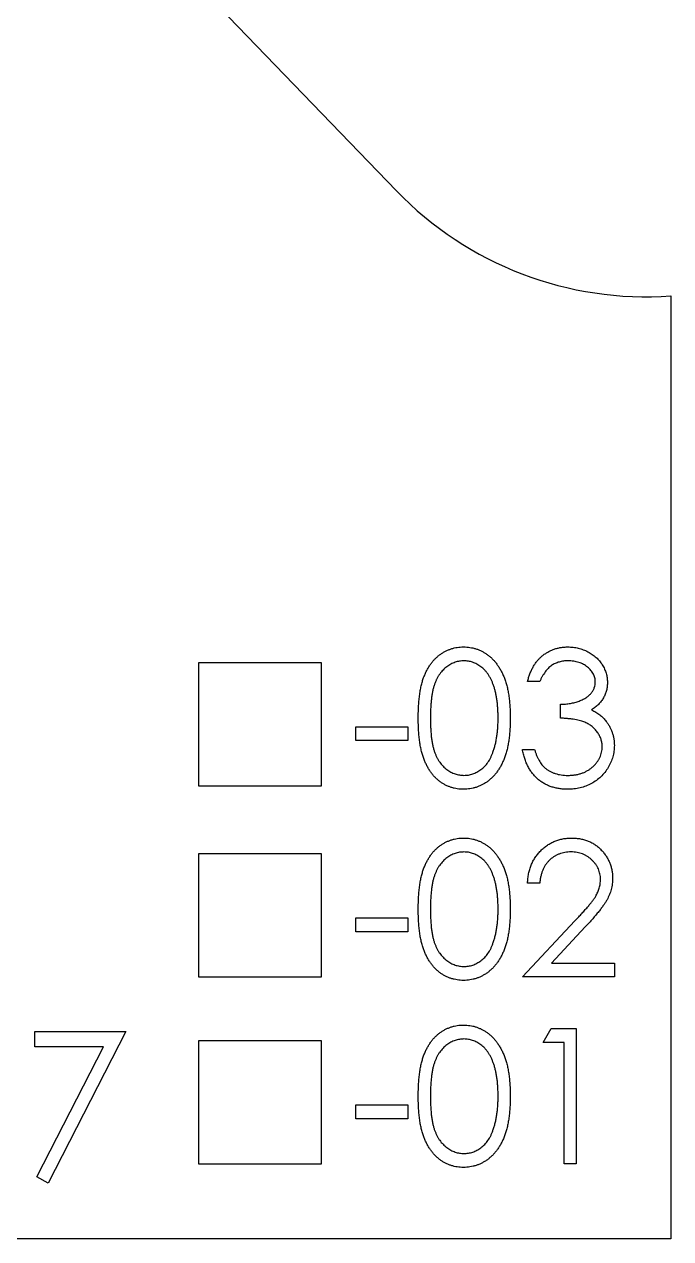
# Model space of a CAD drawing. Extents: x 4.11 to 7.56, y 4.31 to 5.3.
# Drawn here: x 7.3004 to 7.5631, y 4.3097 to 4.8031 of the extents above; entities that cross this region are included whole.
import ezdxf

# ---------------------------------------------------------------- set-up
doc = ezdxf.new("R2010")
doc.units = 0
doc.header["$MEASUREMENT"] = 0
doc.layers.get('0').update_dxf_attribs({"linetype": 'CONTINUOUS'})

msp = doc.modelspace()

# ---------------------------------------------------------------- linework, layer by layer
at = {"color": 7, "linetype": 'CONTINUOUS'}
for p, q in [((7.3412540189, 4.8497414831), (7.4516340683, 4.7354395959)), ((7.5630609802, 4.6927414831), (7.5630609802, 4.3097414831)), ((7.3711712164, 4.5437389765), (7.3711712164, 4.4937389765)), ((7.4211712164, 4.5437389765), (7.3711712164, 4.5437389765)), ((7.4211712164, 4.4937389765), (7.4211712164, 4.5437389765)), ((7.5098412144, 4.5360466688), (7.5049053169, 4.5360466688)), ((7.5183027528, 4.5212389765), (7.5183027528, 4.5268800022)), ((7.4350976246, 4.5177133355), (7.4562514708, 4.5177133355)), ((7.4350976246, 4.5120723099), (7.4350976246, 4.5177133355)), ((7.4562514708, 4.5177133355), (7.4562514708, 4.5120723099)), ((7.4562514708, 4.5120723099), (7.4350976246, 4.5120723099)), ((7.5027899323, 4.5085466688), (7.5077258298, 4.5085466688)), ((7.3711712164, 4.4937389765), (7.4211712164, 4.4937389765)), ((7.4211712164, 4.4660960438), (7.3711712164, 4.4660960438)), ((7.3711712164, 4.4660960438), (7.3711712164, 4.4160960438)), ((7.4211712164, 4.4160960438), (7.4211712164, 4.4660960438)), ((7.5098412144, 4.4541729669), (7.5049053169, 4.4541729669)), ((7.4350976246, 4.4400704028), (7.4562514708, 4.4400704028)), ((7.4350976246, 4.4344293771), (7.4350976246, 4.4400704028)), ((7.4562514708, 4.4400704028), (7.4562514708, 4.4344293771)), ((7.5027899323, 4.4160960438), (7.5241200605, 4.4388584637)), ((7.5283287945, 4.4364235678), (7.5145677769, 4.4217370694)), ((7.4562514708, 4.4344293771), (7.4350976246, 4.4344293771)), ((7.5145677769, 4.4217370694), (7.5401617272, 4.4217370694)), ((7.5401617272, 4.4217370694), (7.5401617272, 4.4160960438)), ((7.3711712164, 4.4160960438), (7.4211712164, 4.4160960438)), ((7.5401617272, 4.4160960438), (7.5027899323, 4.4160960438)), ((7.3047205804, 4.3938713063), (7.3416436573, 4.3938713063)), ((7.3047205804, 4.3877174601), (7.3047205804, 4.3938713063)), ((7.3416436573, 4.3938713063), (7.3101051958, 4.3323328447)), ((7.5112514708, 4.3894818259), (7.5144796358, 4.3951228516)), ((7.5144796358, 4.3951228516), (7.5246489067, 4.3951228516)), ((7.5246489067, 4.3951228516), (7.5246489067, 4.3401228516)), ((7.3325330804, 4.3877174601), (7.3047205804, 4.3877174601)), ((7.3054537535, 4.3348929409), (7.3325330804, 4.3877174601)), ((7.4211712164, 4.3901228516), (7.3711712164, 4.3901228516)), ((7.3711712164, 4.3901228516), (7.3711712164, 4.3401228516)), ((7.4211712164, 4.3401228516), (7.4211712164, 4.3901228516)), ((7.5197130092, 4.3894818259), (7.5112514708, 4.3894818259)), ((7.5197130092, 4.3401228516), (7.5197130092, 4.3894818259)), ((7.4350976246, 4.3640972105), (7.4562514708, 4.3640972105)), ((7.4350976246, 4.3584561849), (7.4350976246, 4.3640972105)), ((7.4562514708, 4.3640972105), (7.4562514708, 4.3584561849)), ((7.4562514708, 4.3584561849), (7.4350976246, 4.3584561849)), ((7.3711712164, 4.3401228516), (7.4211712164, 4.3401228516)), ((7.5246489067, 4.3401228516), (7.5197130092, 4.3401228516)), ((7.3101051958, 4.3323328447), (7.3054537535, 4.3348929409)), ((7.5630609802, 4.3097414831), (6.8030609802, 4.3097414831))]:
    msp.add_line(p, q, dxfattribs=at)
msp.add_arc((7.5530609802, 4.8333864262), 0.1410000000000003, 224, 274.06694474, dxfattribs=at)
for points, knots in [([(7.460482240009243, 4.521216941268856), (7.460487394579975, 4.522098471647834), (7.460497407407918, 4.523810857115159), (7.460608796884161, 4.526306044343566), (7.460793837962737, 4.528646848899056), (7.461047425300807, 4.53083338274616), (7.461356021962884, 4.532866210635413), (7.461767980181913, 4.534739899133626), (7.462236465161755, 4.536463123341328), (7.462779438615856, 4.538041492277535), (7.463392081664786, 4.539496305799317), (7.464058984076746, 4.540854341886062), (7.464806153154917, 4.542113978277588), (7.465592497375267, 4.543293774169121), (7.466445537320979, 4.544381856464855), (7.467362306533413, 4.54537333511735), (7.468334730039911, 4.546283574560823), (7.469367409080808, 4.547097607080583), (7.470450500933994, 4.547806927833162), (7.471551966320964, 4.548449911053788), (7.472703221303775, 4.548958528513812), (7.473875869545244, 4.549393455028055), (7.475079358807066, 4.549737975606214), (7.476314213363633, 4.549977616712201), (7.477581541312006, 4.550127541278217), (7.478436877889628, 4.550141933782757), (7.478870661483602, 4.550149232935523)], [0, 0, 0, 0, 0.0685938754172485, 0.1332445916929342, 0.1943104708402725, 0.2512764872501561, 0.3045101237883933, 0.3542310498301783, 0.4004762284391507, 0.4434059271904888, 0.4840095987806696, 0.5232466037299501, 0.561036264236033, 0.597893729572623, 0.633511591261617, 0.6685001861390465, 0.7028753219007778, 0.7370646318789447, 0.7706720818125846, 0.8035672205235663, 0.8361830958220394, 0.8684616779620072, 0.9008476178018572, 0.9334672490309378, 0.9662579426774017, 1, 1, 1, 1]), ([(7.478870661483602, 4.550149232935523), (7.479308288276088, 4.550143163294356), (7.480179011569486, 4.550131086844656), (7.481461692470787, 4.549961103549317), (7.482722031258534, 4.549741701190985), (7.483940906104029, 4.549389815937944), (7.485141363590235, 4.548968739598337), (7.48629355074257, 4.548413136056737), (7.487438145865946, 4.547808874060579), (7.488523151534895, 4.547071725254428), (7.489580985735279, 4.546257054516151), (7.490572594852037, 4.545332194955589), (7.491523327063089, 4.54432274216201), (7.492397273588312, 4.54320618238845), (7.493231890557687, 4.541999635805171), (7.493995495071534, 4.540692988074626), (7.494703968707749, 4.539289134911714), (7.495370628892148, 4.537794584373467), (7.495953605618906, 4.536169414696907), (7.49647191853157, 4.534423762489896), (7.496896763663586, 4.53254182003526), (7.497248103117783, 4.530534070946218), (7.497520809415136, 4.528390568855593), (7.497719280448665, 4.526115656751706), (7.497824155137078, 4.523707911414356), (7.49784390161771, 4.522061716125741), (7.497854034881038, 4.521216941268856)], [0, 0, 0, 0, 0.0337879412002539, 0.067226111253134, 0.0998413805582495, 0.132545412477981, 0.1651298048763309, 0.1980106431827069, 0.231279810572081, 0.2650439104334927, 0.299215763973783, 0.3343588397409626, 0.3696950076454846, 0.4062575751144955, 0.4438035186000605, 0.4829815311234259, 0.5230848521443385, 0.5652667767065692, 0.6093428829310781, 0.6563925906619914, 0.7058870179274407, 0.758325751711764, 0.8138327469620025, 0.8727952177377408, 0.9347225675630352, 1, 1, 1, 1]), ([(7.504905316932319, 4.536046668832958), (7.50503903844302, 4.536600322152571), (7.505300453058918, 4.537682669107282), (7.505845700642, 4.539229068920596), (7.506439688937917, 4.54069243854245), (7.507152946295363, 4.542045376843379), (7.507930941004631, 4.54331507388632), (7.508822298057337, 4.544472731556534), (7.509785893697659, 4.545547792442446), (7.510851714329544, 4.546501857604059), (7.511969450441041, 4.547365793348736), (7.513154851608553, 4.548102401392688), (7.514384068509091, 4.548736066651986), (7.51566561774114, 4.54925809886717), (7.517003314724872, 4.549651357096209), (7.518385065948484, 4.549936678326922), (7.519814492378858, 4.550121967264578), (7.520784811659688, 4.550140050684506), (7.52127751244514, 4.550149232935523)], [0, 0, 0, 0, 0.0726253460834346, 0.1419766113262338, 0.2089849284189386, 0.2739568703644443, 0.3368893473968406, 0.398744953494589, 0.4601158852788612, 0.5208249225900273, 0.5809944586324844, 0.6401519276014644, 0.6986224507562553, 0.7572710809271647, 0.8164266940046587, 0.8762540482034685, 0.9371652930625356, 1, 1, 1, 1]), ([(7.52127751244514, 4.550149232935523), (7.521995384106321, 4.550127559317388), (7.523415468564003, 4.55008468484564), (7.525501745016082, 4.549693172272398), (7.527513595030544, 4.54907363447826), (7.529428997496229, 4.548217618766107), (7.531208144294171, 4.547161818130703), (7.532791141514482, 4.545905229408071), (7.534156532398544, 4.544472097527556), (7.535302015476061, 4.54288915723112), (7.536198908318333, 4.541197427797897), (7.536860265615871, 4.539456282471297), (7.537262892031564, 4.537669851492328), (7.537315072210011, 4.536463665676719), (7.537341214368217, 4.535859369153471)], [0, 0, 0, 0, 0.0902542493426769, 0.1785397915286847, 0.2660930338538189, 0.3546309779571716, 0.441886153350563, 0.5257469151636492, 0.608113633603636, 0.6901972728278819, 0.7708214843303348, 0.8483261812554105, 0.9240117400247426, 1, 1, 1, 1]), ([(7.479035925906678, 4.544508207294497), (7.478427498616787, 4.544476558559814), (7.477209535628139, 4.544413203434032), (7.47541430425358, 4.543958525792132), (7.473687390342153, 4.543191247014146), (7.472320169643636, 4.542323291907079), (7.471279901520526, 4.541489396481203), (7.470539628143563, 4.540777684377454), (7.46984100326917, 4.540002944042996), (7.469189095856062, 4.539154141281105), (7.468599934315251, 4.538228576533069), (7.468054379305959, 4.53723898502844), (7.467560753371884, 4.536177857477921), (7.467102557508003, 4.53503696765114), (7.466706056459115, 4.533784245961926), (7.466349555790287, 4.532406971019789), (7.466074390917746, 4.530880646013199), (7.465830068693822, 4.52922031413684), (7.465645388866786, 4.527422629725393), (7.465519136007276, 4.525485802951085), (7.465423491601717, 4.523410391824133), (7.465419957909488, 4.521977278455701), (7.46541813744514, 4.521238976525265)], [0, 0, 0, 0, 0.060388994932679, 0.120888004157043, 0.1826143959280561, 0.2473649821762147, 0.2810819424293906, 0.314871795784059, 0.3492160021204661, 0.3845921848847575, 0.4210094470111021, 0.4580602892323817, 0.4967253441296676, 0.5371542602876624, 0.580056918574121, 0.6271124013895724, 0.6783241508939637, 0.7339727554395393, 0.7937385905051615, 0.8577080745882901, 0.9266949806407877, 1, 1, 1, 1]), ([(7.492918137445139, 4.521238976525265), (7.492911225924877, 4.521900131107686), (7.492897703841268, 4.523193650796753), (7.492808862526813, 4.525086071272171), (7.492666101922124, 4.526886603788398), (7.492472878561405, 4.528596881722246), (7.492207623798445, 4.53021386103535), (7.491889079061536, 4.531739855381375), (7.491515622485663, 4.533174454116403), (7.491087254662632, 4.534521354375039), (7.490604496956357, 4.535775723933208), (7.490071170695464, 4.536940263009018), (7.489502121430763, 4.538021252527049), (7.488883644541179, 4.539015215542245), (7.488224490433812, 4.539927951882786), (7.487500991202611, 4.540738450934652), (7.486759102944435, 4.541486141215053), (7.485703980842355, 4.542324357098441), (7.484333872881952, 4.543185762328392), (7.48261723553171, 4.543956915575178), (7.480840589896347, 4.544413304876665), (7.479637046827841, 4.544476595964546), (7.479035925906678, 4.544508207294497)], [0, 0, 0, 0, 0.0656764168485229, 0.1284930038448349, 0.1881472132975865, 0.2450740694520081, 0.2994124075640716, 0.350856964700418, 0.3998785563875576, 0.4466052178570772, 0.4911847622759467, 0.5333035069930623, 0.5737769712849096, 0.6124477128656399, 0.6495158390889494, 0.6854481283820846, 0.7202744270676115, 0.7540038485230651, 0.8190868636527456, 0.880502160909024, 0.9403156787728282, 1, 1, 1, 1]), ([(7.521343618214371, 4.544508207294497), (7.520717357022578, 4.544486385445079), (7.519494123257989, 4.544443762297796), (7.517731034325724, 4.544069124045524), (7.516093696461326, 4.543475548354699), (7.514846375291789, 4.542758807468548), (7.51392374644943, 4.542053726448579), (7.513251804043318, 4.541447145248187), (7.512603982732829, 4.540759406406097), (7.512005703613694, 4.539971646019873), (7.511421116534176, 4.539110951980807), (7.510855803427052, 4.53817258390661), (7.510327922162412, 4.537143163476848), (7.510006592193368, 4.536419245359692), (7.509841214368217, 4.536046668832958)], [0, 0, 0, 0, 0.122728099976456, 0.2397165235883959, 0.3518621792202475, 0.4632019818032239, 0.5202611541541635, 0.5794324380306674, 0.6405963441586368, 0.7052982290880213, 0.7732361059084538, 0.8446489293403172, 0.92004598177737, 1, 1, 1, 1]), ([(7.532405316932319, 4.535881404409881), (7.532398948038175, 4.536168674601903), (7.532386277425334, 4.536740185024454), (7.532220102719458, 4.537577756388877), (7.531981931598777, 4.538389734410216), (7.531635917206834, 4.53916663165976), (7.531188415416205, 4.53991091782604), (7.530647004867924, 4.540625311284115), (7.530010314109297, 4.541316633861577), (7.529282477688044, 4.541969638457348), (7.52847019359649, 4.542557354159572), (7.527606063752738, 4.543081294517674), (7.526686719253367, 4.543521853769908), (7.525718151220184, 4.543887047474117), (7.524695124075656, 4.544161277495572), (7.523623019736769, 4.544358305770428), (7.522499634261292, 4.544481458764402), (7.521733222381404, 4.544499192420685), (7.521343618214371, 4.544508207294497)], [0, 0, 0, 0, 0.0552654294292551, 0.1099479507543711, 0.1638976208060362, 0.2180695737014807, 0.2732851511607965, 0.3308840720778535, 0.3904782195586441, 0.4541190809355006, 0.518940923103442, 0.5833792809311809, 0.6485746725268537, 0.7150779036892867, 0.7825379574848428, 0.852347050117714, 0.9249408757112354, 1, 1, 1, 1]), ([(7.518302752829756, 4.526880002166291), (7.518982935074169, 4.526893263481133), (7.520314779103762, 4.526919230055743), (7.522265731566273, 4.527168617198463), (7.524125598931297, 4.527573407766999), (7.52586640604749, 4.528138547988416), (7.527444882374389, 4.528826561535923), (7.528827403629384, 4.529596873887225), (7.529964233327563, 4.530485551478603), (7.530875732176254, 4.531450585295871), (7.531551800775754, 4.532492178825223), (7.532050834680502, 4.533572858347086), (7.53234600271696, 4.534712728224235), (7.532385475909182, 4.535490473987905), (7.532405316932319, 4.535881404409881)], [0, 0, 0, 0, 0.1101513778870498, 0.2156840408510315, 0.3180373845849121, 0.4181367779933871, 0.5116558022784822, 0.5966723572005856, 0.6738006776704191, 0.7445265998525866, 0.81070136181014, 0.8740751675159223, 0.9367044473916144, 0.9999999999999999, 0.9999999999999999, 0.9999999999999999, 0.9999999999999999]), ([(7.537341214368217, 4.535859369153471), (7.537322929366049, 4.535277833808097), (7.537287148454302, 4.53413985938082), (7.536983333081181, 4.532478521568648), (7.536472048950269, 4.530912724992786), (7.535763809824044, 4.529435878159417), (7.534847014034555, 4.528057344962196), (7.533736443083422, 4.526774023820103), (7.532424258398377, 4.525580222763802), (7.531429875086583, 4.52489634533133), (7.530917937124627, 4.524544264986805)], [0, 0, 0, 0, 0.12806754859589, 0.2506083188676677, 0.370630165914503, 0.4900722467299493, 0.6103747641546188, 0.7343130699115259, 0.8632165042449906, 1, 1, 1, 1]), ([(7.530917937124627, 4.524544264986805), (7.531503753303865, 4.524262775027459), (7.532666305624026, 4.5237041581491), (7.534234927975495, 4.522591218067615), (7.535680618473617, 4.521337771297298), (7.536477376486915, 4.520348677166187), (7.536878473983602, 4.51985075537142)], [0, 0, 0, 0, 0.2539158886230791, 0.5038961297186552, 0.7502553885301012, 1, 1, 1, 1]), ([(7.478870661483602, 4.492328720115009), (7.478436893008469, 4.492336083956527), (7.477581586242248, 4.49235060401466), (7.476314039915203, 4.492499594207184), (7.475080975838973, 4.492742547023918), (7.473879928948871, 4.493072475696735), (7.472708441573536, 4.493491795644265), (7.471577988466167, 4.494025154448124), (7.470473644512897, 4.494643770046553), (7.469400432621447, 4.495347552113118), (7.46837886940646, 4.496154102235242), (7.467402865162173, 4.497045993386125), (7.466497966126194, 4.498046210582751), (7.465650809068459, 4.499138789576456), (7.464857940327585, 4.500321555408082), (7.464113935304669, 4.501590834993723), (7.463449063839643, 4.502962100678719), (7.462822529833382, 4.504424811753936), (7.462270235320006, 4.506014778134166), (7.461787981951267, 4.507743907577889), (7.461381398480765, 4.509623994357103), (7.461057549070654, 4.511655128461906), (7.460792244183518, 4.513834165566522), (7.460608979302768, 4.516164578079546), (7.460497463101733, 4.518641374464038), (7.460487406971873, 4.520342752437601), (7.460482240009243, 4.521216941268856)], [0, 0, 0, 0, 0.0337906803429672, 0.0666286260745619, 0.099295262884201, 0.1316507517839152, 0.1636088819681108, 0.1961310226856822, 0.2289327805920217, 0.2621920605927205, 0.2960287657555083, 0.3302589691854587, 0.3651045936798505, 0.4009992591691218, 0.4379098368951158, 0.4760009680137947, 0.5155511169363323, 0.5565882586710896, 0.5999440814163916, 0.6466082875005266, 0.6964008624514627, 0.7497565159327976, 0.8068383525917534, 0.8674216658694571, 0.9318796288865531, 1, 1, 1, 1]), ([(7.46541813744514, 4.521238976525265), (7.465420055628957, 4.520504357052348), (7.465423778447093, 4.519078604905367), (7.465518219854364, 4.517010403390377), (7.465649672644896, 4.515078150717592), (7.46581504787985, 4.513282601092699), (7.4660627205985, 4.51163002968544), (7.466343721092158, 4.510113566897298), (7.466680761846447, 4.508736017228929), (7.467081515110088, 4.507485350618278), (7.467537987971778, 4.506343829880102), (7.468035583870646, 4.505281123713917), (7.468574587777374, 4.504284305864209), (7.46916736603843, 4.503356972858447), (7.469822411473522, 4.502504304068394), (7.470525103238488, 4.50172224989773), (7.471279527272154, 4.501013994645177), (7.472323648629657, 4.50017343916722), (7.473695377873801, 4.499294608158949), (7.475432535797776, 4.498538729970631), (7.47721833067413, 4.498060638367717), (7.478430763231843, 4.498000008168162), (7.479035925906678, 4.497969745756035)], [0, 0, 0, 0, 0.0729596725565432, 0.141600398063729, 0.2055868247616574, 0.2653317514049722, 0.3206341506764463, 0.371501035400561, 0.4184798438617737, 0.4613938651164284, 0.501833489060535, 0.5405087845770911, 0.5778894042135679, 0.6143163116208339, 0.6497018639313427, 0.6845703410010859, 0.7186338519825687, 0.7523597423291786, 0.8176309254522465, 0.8797078861579298, 0.9399584769385605, 1, 1, 1, 1]), ([(7.497854034881038, 4.521216941268856), (7.497843666062999, 4.52037586178158), (7.4978234176199, 4.518733384300019), (7.497721667249543, 4.516336316363104), (7.497515489060906, 4.514073817883449), (7.497264195132634, 4.511942610905885), (7.496901878452246, 4.509945481280962), (7.49649851171983, 4.508071703673932), (7.495983994813253, 4.506338884471017), (7.495414846159913, 4.504727645371079), (7.494757462100726, 4.503239425881151), (7.494054324118106, 4.501841367368555), (7.493279320723535, 4.50054213515578), (7.492460718524291, 4.499327940861858), (7.491570226450063, 4.498220956984188), (7.490632360475963, 4.497200212242888), (7.489631131215465, 4.496273745858416), (7.488567851561584, 4.495449456053316), (7.48747259063076, 4.49470675437173), (7.486327772370138, 4.494080946224266), (7.485160195904707, 4.493535369229268), (7.483957716945234, 4.493096789130328), (7.482728003331217, 4.492750089834521), (7.481466626673065, 4.492514076078692), (7.48017884003072, 4.492347716101869), (7.479308230898509, 4.492335074035791), (7.478870661483602, 4.492328720115009)], [0, 0, 0, 0, 0.065059633982516, 0.1270498037242676, 0.1855061235695817, 0.2407519353051602, 0.2929641184114982, 0.3424460113875109, 0.38891824157453, 0.4326754501382251, 0.4745258671785995, 0.514669869534711, 0.5536430499422049, 0.5914614378981222, 0.6278388512382592, 0.6634189805605546, 0.6985977059250447, 0.7332029146685497, 0.76739527621116, 0.8008348065624478, 0.8340066273958264, 0.8669881685285089, 0.8997253758474594, 0.9327056936972694, 0.9661777838687265, 1, 1, 1, 1]), ([(7.490835805714371, 4.50741185312783), (7.491001619208273, 4.507902606176587), (7.491338291711354, 4.508899045328984), (7.491772191021324, 4.510444759861677), (7.492113904437381, 4.512066517580702), (7.492421328756301, 4.513754626557706), (7.492631162491831, 4.515521536145021), (7.492800056700568, 4.51736177932084), (7.492899538923899, 4.51927674358454), (7.492911870726449, 4.520577807731894), (7.492918137445139, 4.521238976525265)], [0, 0, 0, 0, 0.1105883385953346, 0.2245417540535939, 0.3425034940501037, 0.4643240984173561, 0.5907560327017645, 0.7222274753555133, 0.8588428362087227, 1, 1, 1, 1]), ([(7.535225829752832, 4.50960436114065), (7.535201731980831, 4.510116792839455), (7.535153656343986, 4.511139106448304), (7.534788130218725, 4.512643722020067), (7.534181514901265, 4.514093973633219), (7.533348791640516, 4.515470869002078), (7.532310816562065, 4.516732055513823), (7.531116654693046, 4.517860953390385), (7.529740826372612, 4.518800934578594), (7.528467345796294, 4.519448569312037), (7.527336405859262, 4.519880062759341), (7.526370525778489, 4.520182639379556), (7.52528822708968, 4.520424507824441), (7.524102514451629, 4.520658469557378), (7.522808383460196, 4.52085460765037), (7.52140466929733, 4.521018881163974), (7.519890806904384, 4.521150119248118), (7.518842804977247, 4.52120875868564), (7.518302752829756, 4.521238976525265)], [0, 0, 0, 0, 0.0669025611986264, 0.1334722245710311, 0.2010152128987461, 0.2716179086809909, 0.342884317015107, 0.4138334373834369, 0.4855715419705955, 0.5598171257698292, 0.5999152807368299, 0.6436230850318213, 0.6919224361141821, 0.744712801926229, 0.8015114286639149, 0.8628712761230359, 0.9293353763052005, 1, 1, 1, 1]), ([(7.536878473983602, 4.51985075537142), (7.537143231377146, 4.519488457889169), (7.537668410578599, 4.518769795796792), (7.538314823696276, 4.517613659256054), (7.538907951301716, 4.516448535617418), (7.539344476050086, 4.515228613722145), (7.539721179609482, 4.513993079619392), (7.539969038008268, 4.512715475585975), (7.540128153185942, 4.511407939941631), (7.540150496206665, 4.510522963145301), (7.54016172718873, 4.510078119153471)], [0, 0, 0, 0, 0.1281455049994647, 0.2541925386280403, 0.3781411397135904, 0.5013808330744075, 0.6239569784447028, 0.7470758858273294, 0.8728647202442611, 1, 1, 1, 1]), ([(7.54016172718873, 4.510078119153471), (7.540133461542862, 4.50930800096388), (7.540077063269707, 4.507771388773201), (7.539575134310144, 4.505500553144129), (7.538792188608449, 4.503284900782525), (7.537701023983518, 4.501155853844224), (7.536344871534762, 4.499169925474535), (7.534740358709394, 4.497387944867465), (7.532885777046026, 4.495870176693287), (7.530835123944322, 4.49459079264712), (7.528604850947773, 4.493576895218977), (7.526228876947036, 4.492846299945263), (7.523721269348373, 4.492408045255363), (7.522006429913207, 4.492355462877567), (7.521134283278473, 4.492328720115009)], [0, 0, 0, 0, 0.0796349660380428, 0.1588951686538333, 0.2395795267652213, 0.3223821210874966, 0.4057934127573026, 0.4878842639085052, 0.5697105896098896, 0.6530482051842865, 0.7374337002462269, 0.8225728805582585, 0.909762708998645, 1, 1, 1, 1]), ([(7.521222424304114, 4.497969745756035), (7.521737129170093, 4.497979408526708), (7.522743590102607, 4.497998303240601), (7.524212069124276, 4.498172569971445), (7.525609533951823, 4.498425262159394), (7.526921723460916, 4.498820521872669), (7.528166493330723, 4.499294701194562), (7.529316056701505, 4.499915488954562), (7.530404209316106, 4.500616568367873), (7.53139907333183, 4.501432058564125), (7.532295991888096, 4.502313515196031), (7.533071028617697, 4.503248662128976), (7.533742299066027, 4.504208503722416), (7.534281888481998, 4.505215431140567), (7.534708729035947, 4.506259567234919), (7.534999128866654, 4.507344820216125), (7.535201094681721, 4.508462051575027), (7.535217539626021, 4.509221508343772), (7.535225829752832, 4.50960436114065)], [0, 0, 0, 0, 0.076061890562836, 0.1487324608035359, 0.2183745247439721, 0.2857225935927381, 0.3510576941824586, 0.414934915729321, 0.4784859417740848, 0.5421690352812153, 0.604750116543139, 0.6641185017301127, 0.7214996756099125, 0.777615916385255, 0.8326661086975488, 0.8878580281135752, 0.9434676608977681, 1, 1, 1, 1]), ([(7.479035925906678, 4.497969745756035), (7.479644563526616, 4.497996281746532), (7.480859679799379, 4.498049259598722), (7.482644259153428, 4.498511629410785), (7.484362403940252, 4.499263295894205), (7.485718345591126, 4.500122057035527), (7.486747059293152, 4.500945119351824), (7.487484387639484, 4.501646050037408), (7.488161059917298, 4.502431114348825), (7.488802868689903, 4.503278091185854), (7.489391509988615, 4.504203233590276), (7.489926788241309, 4.505202073102347), (7.490415240741501, 4.506277389020984), (7.490693525763796, 4.507028056312918), (7.490835805714371, 4.50741185312783)], [0, 0, 0, 0, 0.112801787087641, 0.2252034422403028, 0.3396628004503109, 0.4597310343290413, 0.5217844254033598, 0.5839686717932117, 0.6482103637315138, 0.7139104928357357, 0.7810269995615563, 0.8514662200478412, 0.9240585113203393, 1, 1, 1, 1]), ([(7.521134283278473, 4.492328720115009), (7.520546302715982, 4.492342482464787), (7.519389353037741, 4.49236956217994), (7.517687856643079, 4.492551388311475), (7.516067140464772, 4.492892507423485), (7.514511466704943, 4.493321511917978), (7.513044314260612, 4.493914658694572), (7.511644579516994, 4.49462179954041), (7.510318397992094, 4.495461068148916), (7.509073645451601, 4.496433875928242), (7.507911651750154, 4.497522788761136), (7.506862020641917, 4.498745896544872), (7.505913139069611, 4.500080371840808), (7.505071036108872, 4.501538218477082), (7.504332167679426, 4.503115353230597), (7.503712434281755, 4.504818095966885), (7.503171330474542, 4.506633246278127), (7.502919261876281, 4.507897840067213), (7.502789932316936, 4.508546668832958)], [0, 0, 0, 0, 0.0655377247223923, 0.1289563879612309, 0.1903671277264776, 0.249965467100067, 0.3085687536915762, 0.3664152430357357, 0.4245564125025179, 0.4831811374914378, 0.5422514353065656, 0.6017442596855538, 0.6625077153077682, 0.7244995565544742, 0.7891389152034058, 0.8563539520018315, 0.9262991097764978, 1, 1, 1, 1]), ([(7.507725829752832, 4.508546668832958), (7.507854424332608, 4.508123184338737), (7.50810455196009, 4.507299470213309), (7.508530319500641, 4.506113979695561), (7.509015392347463, 4.505027210287743), (7.509535763983171, 4.504031189799518), (7.510082282420673, 4.503116109189366), (7.510693802672816, 4.502306165533117), (7.511325032096559, 4.501565783784105), (7.511800850506367, 4.501148654167903), (7.512033722381038, 4.50094450537142)], [0, 0, 0, 0, 0.1497703860319697, 0.2913164099952413, 0.4259663731047396, 0.5521595739695259, 0.6715274135235908, 0.7861216286916592, 0.8953250730704424, 1, 1, 1, 1]), ([(7.512033722381038, 4.50094450537142), (7.512341702978945, 4.500707186593888), (7.512956713508782, 4.500233281587854), (7.51395826950449, 4.499626786741733), (7.515015284936644, 4.499107641653595), (7.516136574569136, 4.498685658768579), (7.517322288817109, 4.498368903193921), (7.518567617926216, 4.498140917436888), (7.519874605169228, 4.497990411415695), (7.520766598424203, 4.497976734781679), (7.521222424304114, 4.497969745756035)], [0, 0, 0, 0, 0.1182604269471056, 0.2361558108840859, 0.3556302211949949, 0.476249447304134, 0.6001641196112284, 0.7286330771605728, 0.8613262312325904, 1, 1, 1, 1]), ([(7.460482240009243, 4.443574008543286), (7.460487394579975, 4.444455538922265), (7.460497407407918, 4.446167924389588), (7.460608796884161, 4.448663111617997), (7.460793837962737, 4.451003916173486), (7.461047425300807, 4.45319045002059), (7.461356021962884, 4.455223277909844), (7.461767980181913, 4.457096966408057), (7.462236465161755, 4.458820190615758), (7.462779438615856, 4.460398559551965), (7.463392081664786, 4.461853373073748), (7.464058984076746, 4.463211409160492), (7.464806153154917, 4.464471045552019), (7.465592497375267, 4.465650841443551), (7.466445537320979, 4.466738923739285), (7.467362306533413, 4.46773040239178), (7.468334730039911, 4.468640641835253), (7.469367409080808, 4.469454674355013), (7.470450500933994, 4.470163995107592), (7.471551966320964, 4.470806978328218), (7.472703221303775, 4.471315595788242), (7.473875869545244, 4.471750522302486), (7.475079358807066, 4.472095042880644), (7.476314213363633, 4.472334683986632), (7.477581541312006, 4.472484608552647), (7.478436877889628, 4.472499001057187), (7.478870661483602, 4.472506300209952)], [0, 0, 0, 0, 0.0685938754172485, 0.1332445916929342, 0.194310470840273, 0.2512764872501566, 0.3045101237883938, 0.3542310498301784, 0.4004762284391504, 0.4434059271904894, 0.4840095987806693, 0.5232466037299499, 0.5610362642360328, 0.5978937295726228, 0.6335115912616176, 0.6685001861390464, 0.7028753219007776, 0.7370646318789446, 0.7706720818125848, 0.8035672205235665, 0.8361830958220395, 0.8684616779620075, 0.9008476178018571, 0.9334672490309377, 0.9662579426774018, 1, 1, 1, 1]), ([(7.478870661483602, 4.472506300209952), (7.479308288276088, 4.472500230568786), (7.480179011569486, 4.472488154119087), (7.481461692470787, 4.472318170823748), (7.482722031258534, 4.472098768465416), (7.483940906104029, 4.471746883212375), (7.485141363590235, 4.471325806872767), (7.48629355074257, 4.470770203331167), (7.487438145865946, 4.47016594133501), (7.488523151534895, 4.469428792528857), (7.489580985735279, 4.468614121790582), (7.490572594852037, 4.467689262230019), (7.491523327063089, 4.466679809436441), (7.492397273588312, 4.465563249662879), (7.493231890557687, 4.464356703079601), (7.493995495071534, 4.463050055349056), (7.494703968707749, 4.461646202186145), (7.495370628892148, 4.460151651647897), (7.495953605618906, 4.458526481971337), (7.49647191853157, 4.456780829764326), (7.496896763663587, 4.454898887309691), (7.497248103117783, 4.452891138220648), (7.497520809415136, 4.450747636130023), (7.497719280448665, 4.448472724026137), (7.497824155137078, 4.446064978688788), (7.49784390161771, 4.444418783400171), (7.497854034881038, 4.443574008543286)], [0, 0, 0, 0, 0.0337879412002539, 0.067226111253134, 0.0998413805582496, 0.1325454124779809, 0.1651298048763308, 0.1980106431827068, 0.2312798105720813, 0.2650439104334931, 0.2992157639737828, 0.334358839740963, 0.369695007645485, 0.4062575751144959, 0.4438035186000601, 0.482981531123426, 0.5230848521443382, 0.5652667767065692, 0.6093428829310785, 0.6563925906619914, 0.7058870179274402, 0.7583257517117635, 0.8138327469620029, 0.8727952177377413, 0.9347225675630347, 1, 1, 1, 1]), ([(7.504905316932319, 4.454172966876619), (7.504937481003914, 4.45482779834085), (7.505000650384532, 4.456113869909356), (7.505296600982123, 4.457988914192638), (7.505719677204203, 4.459781369192827), (7.506319274912823, 4.461475867902144), (7.507059725685746, 4.463092652529336), (7.507966251710029, 4.464610254044852), (7.509019527319046, 4.466043734463804), (7.510217620236651, 4.467365953248106), (7.511517661473077, 4.468574626532242), (7.512911861760141, 4.469629423048111), (7.514385891353818, 4.470510426426707), (7.515926965152565, 4.471250930084545), (7.517552906129881, 4.471806093097807), (7.519248172109788, 4.472218195874488), (7.521020425520903, 4.472466096666171), (7.522227910223613, 4.47249274654933), (7.522842015650268, 4.472506300209952)], [0, 0, 0, 0, 0.0687985167452406, 0.1351184559300889, 0.1990010113675046, 0.2619337007769912, 0.3235312844431789, 0.3854347205665498, 0.4472155159851223, 0.5100181032833283, 0.5725109099917959, 0.6333640222588525, 0.6932167277430219, 0.7525553881310327, 0.8125582265741707, 0.8732608589653614, 0.9355427078252693, 1, 1, 1, 1]), ([(7.522842015650268, 4.472506300209952), (7.523445142112889, 4.472492296181916), (7.524630264067312, 4.472464778767073), (7.526359209610435, 4.472224913202433), (7.528009038311031, 4.471857340603918), (7.529561052676557, 4.471312655915709), (7.531031180735905, 4.470629195779494), (7.532401219864155, 4.469779223556218), (7.533704299036257, 4.468802957071404), (7.534876465395785, 4.467651402878349), (7.535953241605126, 4.466422691645582), (7.536881357595249, 4.465110438380631), (7.537680658387512, 4.463753528098712), (7.538334861119465, 4.462341361356748), (7.538830775883509, 4.460869339453376), (7.539198201196569, 4.459351575166192), (7.539408241361007, 4.457770552466629), (7.539440300103354, 4.456700275806558), (7.539456598983601, 4.456156139953542)], [0, 0, 0, 0, 0.0694796363669839, 0.1365250035391419, 0.2008008928734237, 0.2639832069133281, 0.3257111447611882, 0.387270514075733, 0.4494927805315654, 0.512955195762851, 0.5762663970701087, 0.637574966831179, 0.6979010984244991, 0.7575582794115654, 0.8165875043650643, 0.8766457566083137, 0.9372858729381263, 1, 1, 1, 1]), ([(7.479035925906678, 4.466865274568927), (7.478427498616787, 4.466833625834244), (7.477209535628139, 4.466770270708462), (7.47541430425358, 4.466315593066562), (7.473687390342152, 4.465548314288577), (7.472320169643636, 4.46468035918151), (7.471279901520526, 4.463846463755633), (7.470539628143563, 4.463134751651884), (7.46984100326917, 4.462360011317426), (7.469189095856062, 4.461511208555535), (7.468599934315251, 4.460585643807499), (7.468054379305959, 4.459596052302871), (7.467560753371884, 4.458534924752351), (7.467102557508003, 4.457394034925569), (7.466706056459115, 4.456141313236357), (7.466349555790287, 4.45476403829422), (7.466074390917746, 4.45323771328763), (7.465830068693822, 4.45157738141127), (7.465645388866786, 4.449779696999823), (7.465519136007276, 4.447842870225515), (7.465423491601717, 4.445767459098563), (7.465419957909488, 4.444334345730132), (7.46541813744514, 4.443596043799696)], [0, 0, 0, 0, 0.0603889949326789, 0.1208880041570429, 0.1826143959280556, 0.2473649821762149, 0.2810819424293907, 0.3148717957840584, 0.3492160021204653, 0.3845921848847568, 0.4210094470111023, 0.4580602892323809, 0.4967253441296678, 0.5371542602876621, 0.5800569185741201, 0.6271124013895719, 0.6783241508939633, 0.7339727554395388, 0.7937385905051609, 0.857708074588289, 0.9266949806407879, 1, 1, 1, 1]), ([(7.492918137445139, 4.443596043799696), (7.492911225924877, 4.444257198382116), (7.492897703841268, 4.445550718071184), (7.492808862526813, 4.447443138546601), (7.492666101922124, 4.449243671062828), (7.492472878561405, 4.450953948996677), (7.492207623798445, 4.452570928309782), (7.491889079061536, 4.454096922655806), (7.491515622485662, 4.455531521390832), (7.491087254662632, 4.45687842164947), (7.490604496956357, 4.458132791207639), (7.490071170695464, 4.459297330283448), (7.489502121430763, 4.460378319801479), (7.488883644541179, 4.461372282816675), (7.488224490433812, 4.462285019157217), (7.487500991202611, 4.463095518209081), (7.486759102944435, 4.463843208489484), (7.485703980842355, 4.464681424372873), (7.484333872881953, 4.465542829602823), (7.482617235531709, 4.466313982849608), (7.480840589896347, 4.466770372151095), (7.479637046827841, 4.466833663238976), (7.479035925906678, 4.466865274568927)], [0, 0, 0, 0, 0.0656764168485234, 0.1284930038448349, 0.1881472132975864, 0.2450740694520085, 0.2994124075640725, 0.3508569647004178, 0.3998785563875574, 0.4466052178570775, 0.4911847622759474, 0.5333035069930621, 0.5737769712849103, 0.6124477128656396, 0.6495158390889492, 0.6854481283820852, 0.7202744270676114, 0.754003848523065, 0.8190868636527461, 0.880502160909024, 0.9403156787728282, 0.9999999999999999, 0.9999999999999999, 0.9999999999999999, 0.9999999999999999]), ([(7.522588610201551, 4.466865274568927), (7.52215838724715, 4.466854485120023), (7.521313500400638, 4.466833296423868), (7.52007568510076, 4.466672703630732), (7.518886584780291, 4.466429494033546), (7.517764523140872, 4.466042306345783), (7.516686017429078, 4.465589153741657), (7.515678580866193, 4.465002400829529), (7.514713913300073, 4.464331944888484), (7.513811409662372, 4.463550235845075), (7.512989423872285, 4.462667804078711), (7.512241656041285, 4.461707292695158), (7.511608064944409, 4.460651673774116), (7.511045632520368, 4.459526277194128), (7.510615482755401, 4.458300183668229), (7.51024773553101, 4.457003378807658), (7.509980609282779, 4.455617360257418), (7.509888451075738, 4.454662427972721), (7.509841214368217, 4.454172966876619)], [0, 0, 0, 0, 0.0644420198530875, 0.1265534866972374, 0.1867788219416122, 0.2459439745213428, 0.3041103458128578, 0.3617852793109982, 0.4202554070674587, 0.4799428587769944, 0.5402862362437812, 0.6007123566267305, 0.6619622304358124, 0.7244721944653061, 0.788881312953134, 0.8563062910592515, 0.9263482014292843, 1, 1, 1, 1]), ([(7.534520701547704, 4.455715434825337), (7.53451081393099, 4.456090755413282), (7.534491327337149, 4.456830440219914), (7.53431609111501, 4.457914221412168), (7.534058634324104, 4.458963708322575), (7.533661813877599, 4.459965924797597), (7.533185048721994, 4.460940582497965), (7.532575946078341, 4.46185804878992), (7.531879901706342, 4.462749597897317), (7.531072524375745, 4.463584659340207), (7.530186174085226, 4.464349705292571), (7.529249662605319, 4.465027354975059), (7.528258883190941, 4.465593687647929), (7.527217964858802, 4.466057941588647), (7.526129822346089, 4.466422126426175), (7.524992347623224, 4.466674475456625), (7.523808684553084, 4.466832914510534), (7.523000443900571, 4.466854351494828), (7.522588610201551, 4.466865274568927)], [0, 0, 0, 0, 0.0619690391917486, 0.1221290764323367, 0.1809991241916589, 0.2401624165448512, 0.2998647227478914, 0.3599512670925823, 0.421741789380329, 0.4865456790123971, 0.5515084714935629, 0.614994937234005, 0.6772396658274392, 0.7397146797414272, 0.8030385380943966, 0.8664872928331487, 0.9319694797733336, 1, 1, 1, 1]), ([(7.524120060522063, 4.438858463671491), (7.524639421225291, 4.439400550349211), (7.525637006846053, 4.440441787915971), (7.527047392177066, 4.441962423443706), (7.528316182612637, 4.443371481579111), (7.52944421979748, 4.444675206193351), (7.530432431888544, 4.445866206386776), (7.53127765704077, 4.446953815747059), (7.531983630996881, 4.447928700728115), (7.532731816275368, 4.449073954840904), (7.533445260586301, 4.450473901746187), (7.534072305134035, 4.452176104515988), (7.534451909372314, 4.453932263837876), (7.534497679021689, 4.455118664913411), (7.534520701547704, 4.455715434825337)], [0, 0, 0, 0, 0.110794173487164, 0.2128129326077749, 0.3060779098917659, 0.3906174580602153, 0.4672327266979071, 0.5344506183816983, 0.5938668014988495, 0.6448329686326044, 0.7362206188001792, 0.8250374016667815, 0.9119923130965323, 1, 1, 1, 1]), ([(7.539456598983601, 4.456156139953542), (7.539429990149102, 4.455390102882912), (7.539377239427474, 4.453871471607679), (7.538926019639473, 4.451639804644294), (7.538221265422663, 4.44947764074383), (7.537372810727133, 4.447737423829372), (7.536516646868164, 4.446335315962766), (7.535745890595134, 4.445180319644075), (7.534838461447859, 4.443937026392568), (7.533802112101355, 4.442600403993182), (7.532618995149422, 4.441187956645543), (7.531319847811424, 4.439670866626806), (7.529871119159154, 4.438077185980278), (7.528855212088569, 4.436987971495662), (7.528328794496423, 4.436423567838157)], [0, 0, 0, 0, 0.0987013748863722, 0.1956706803858568, 0.2924199929089622, 0.3913392869674687, 0.4444587417649342, 0.5042245791547477, 0.5703475914063554, 0.6429138259794827, 0.7222898165239624, 0.8079227212022497, 0.9004703662977925, 1, 1, 1, 1]), ([(7.478870661483602, 4.414685787389439), (7.478436893008469, 4.414693151230957), (7.477581586242248, 4.41470767128909), (7.476314039915203, 4.414856661481614), (7.475080975838973, 4.415099614298348), (7.473879928948871, 4.415429542971165), (7.472708441573536, 4.415848862918695), (7.471577988466167, 4.416382221722555), (7.470473644512897, 4.417000837320982), (7.469400432621447, 4.417704619387548), (7.46837886940646, 4.418511169509673), (7.467402865162173, 4.419403060660556), (7.466497966126194, 4.420403277857181), (7.465650809068459, 4.421495856850886), (7.464857940327585, 4.422678622682512), (7.464113935304669, 4.423947902268153), (7.463449063839643, 4.42531916795315), (7.462822529833382, 4.426781879028367), (7.462270235320006, 4.428371845408597), (7.461787981951267, 4.430100974852318), (7.461381398480765, 4.431981061631534), (7.461057549070654, 4.434012195736337), (7.460792244183518, 4.436191232840952), (7.460608979302768, 4.438521645353975), (7.460497463101733, 4.440998441738468), (7.460487406971873, 4.442699819712031), (7.460482240009243, 4.443574008543286)], [0, 0, 0, 0, 0.0337906803429672, 0.0666286260745619, 0.099295262884201, 0.1316507517839152, 0.1636088819681111, 0.1961310226856822, 0.2289327805920218, 0.2621920605927208, 0.2960287657555084, 0.3302589691854591, 0.3651045936798505, 0.4009992591691219, 0.4379098368951159, 0.4760009680137944, 0.515551116936332, 0.5565882586710893, 0.5999440814163913, 0.6466082875005263, 0.6964008624514633, 0.7497565159327977, 0.8068383525917536, 0.8674216658694569, 0.9318796288865536, 1, 1, 1, 1]), ([(7.46541813744514, 4.443596043799696), (7.465420055628957, 4.442861424326778), (7.465423778447093, 4.441435672179797), (7.465518219854364, 4.439367470664807), (7.465649672644896, 4.437435217992022), (7.46581504787985, 4.43563966836713), (7.4660627205985, 4.433987096959871), (7.466343721092157, 4.432470634171728), (7.466680761846447, 4.43109308450336), (7.467081515110088, 4.429842417892709), (7.467537987971778, 4.428700897154532), (7.468035583870646, 4.427638190988347), (7.468574587777374, 4.42664137313864), (7.46916736603843, 4.425714040132879), (7.469822411473522, 4.424861371342824), (7.470525103238488, 4.42407931717216), (7.471279527272154, 4.423371061919608), (7.472323648629657, 4.42253050644165), (7.473695377873801, 4.42165167543338), (7.475432535797775, 4.420895797245061), (7.47721833067413, 4.420417705642147), (7.478430763231843, 4.420357075442593), (7.479035925906678, 4.420326813030465)], [0, 0, 0, 0, 0.0729596725565426, 0.1416003980637291, 0.2055868247616569, 0.2653317514049717, 0.3206341506764452, 0.3715010354005611, 0.4184798438617728, 0.4613938651164287, 0.5018334890605347, 0.5405087845770902, 0.5778894042135682, 0.6143163116208336, 0.6497018639313424, 0.6845703410010853, 0.7186338519825685, 0.7523597423291783, 0.8176309254522464, 0.8797078861579296, 0.9399584769385606, 1, 1, 1, 1]), ([(7.497854034881038, 4.443574008543286), (7.497843666062999, 4.44273292905601), (7.4978234176199, 4.44109045157445), (7.497721667249543, 4.438693383637534), (7.497515489060905, 4.436430885157879), (7.497264195132634, 4.434299678180316), (7.496901878452246, 4.432302548555392), (7.49649851171983, 4.430428770948362), (7.495983994813253, 4.428695951745446), (7.495414846159913, 4.42708471264551), (7.494757462100726, 4.425596493155582), (7.494054324118106, 4.424198434642985), (7.493279320723535, 4.422899202430211), (7.492460718524291, 4.421685008136287), (7.491570226450063, 4.420578024258618), (7.490632360475964, 4.419557279517318), (7.489631131215465, 4.418630813132847), (7.488567851561584, 4.417806523327746), (7.48747259063076, 4.417063821646161), (7.486327772370138, 4.416438013498696), (7.485160195904707, 4.415892436503698), (7.483957716945234, 4.415453856404757), (7.482728003331217, 4.415107157108952), (7.481466626673065, 4.414871143353122), (7.48017884003072, 4.414704783376299), (7.479308230898509, 4.414692141310221), (7.478870661483602, 4.414685787389439)], [0, 0, 0, 0, 0.0650596339825164, 0.127049803724268, 0.1855061235695817, 0.2407519353051602, 0.2929641184114982, 0.3424460113875104, 0.3889182415745296, 0.4326754501382255, 0.4745258671785998, 0.514669869534711, 0.5536430499422049, 0.5914614378981222, 0.6278388512382592, 0.6634189805605544, 0.6985977059250447, 0.73320291466855, 0.7673952762111597, 0.800834806562448, 0.8340066273958263, 0.8669881685285088, 0.8997253758474593, 0.9327056936972695, 0.9661777838687265, 1, 1, 1, 1]), ([(7.490835805714371, 4.42976892040226), (7.491001619208273, 4.430259673451017), (7.491338291711354, 4.431256112603414), (7.491772191021322, 4.432801827136108), (7.492113904437381, 4.434423584855132), (7.492421328756301, 4.436111693832136), (7.492631162491831, 4.437878603419452), (7.492800056700568, 4.43971884659527), (7.492899538923899, 4.441633810858971), (7.492911870726449, 4.442934875006324), (7.492918137445139, 4.443596043799696)], [0, 0, 0, 0, 0.1105883385953369, 0.2245417540535962, 0.3425034940501037, 0.4643240984173584, 0.5907560327017668, 0.7222274753555143, 0.858842836208725, 1, 1, 1, 1]), ([(7.479035925906678, 4.420326813030465), (7.479644563526616, 4.420353349020962), (7.480859679799379, 4.420406326873152), (7.482644259153428, 4.420868696685214), (7.484362403940252, 4.421620363168635), (7.485718345591126, 4.422479124309956), (7.486747059293152, 4.423302186626255), (7.487484387639485, 4.424003117311838), (7.488161059917298, 4.424788181623256), (7.488802868689903, 4.425635158460284), (7.489391509988615, 4.426560300864706), (7.489926788241309, 4.427559140376777), (7.490415240741502, 4.428634456295415), (7.490693525763796, 4.429385123587348), (7.490835805714371, 4.42976892040226)], [0, 0, 0, 0, 0.112801787087641, 0.2252034422403027, 0.3396628004503113, 0.4597310343290417, 0.5217844254033602, 0.5839686717932122, 0.6482103637315135, 0.7139104928357355, 0.7810269995615562, 0.8514662200478412, 0.9240585113203402, 0.9999999999999999, 0.9999999999999999, 0.9999999999999999, 0.9999999999999999]), ([(7.460482240009243, 4.367600816306438), (7.460487394579975, 4.368482346685417), (7.460497407407918, 4.370194732152741), (7.460608796884161, 4.372689919381149), (7.460793837962737, 4.375030723936638), (7.461047425300808, 4.377217257783743), (7.461356021962884, 4.379250085672996), (7.461767980181913, 4.381123774171209), (7.462236465161755, 4.382846998378911), (7.462779438615856, 4.384425367315118), (7.463392081664786, 4.3858801808369), (7.464058984076746, 4.387238216923645), (7.464806153154917, 4.388497853315171), (7.465592497375267, 4.389677649206703), (7.466445537320979, 4.390765731502438), (7.467362306533413, 4.391757210154933), (7.468334730039911, 4.392667449598405), (7.469367409080808, 4.393481482118165), (7.470450500933994, 4.394190802870745), (7.471551966320964, 4.39483378609137), (7.472703221303775, 4.395342403551395), (7.473875869545244, 4.395777330065638), (7.475079358807066, 4.396121850643796), (7.476314213363633, 4.396361491749784), (7.477581541312006, 4.3965114163158), (7.478436877889628, 4.396525808820339), (7.478870661483602, 4.396533107973105)], [0, 0, 0, 0, 0.0685938754172487, 0.1332445916929346, 0.1943104708402732, 0.2512764872501566, 0.3045101237883937, 0.3542310498301786, 0.4004762284391507, 0.4434059271904893, 0.4840095987806697, 0.5232466037299498, 0.5610362642360335, 0.597893729572623, 0.6335115912616174, 0.6685001861390468, 0.7028753219007778, 0.7370646318789447, 0.7706720818125848, 0.8035672205235665, 0.8361830958220396, 0.8684616779620075, 0.9008476178018572, 0.9334672490309378, 0.9662579426774018, 1, 1, 1, 1]), ([(7.478870661483602, 4.396533107973105), (7.479308288276088, 4.396527038331938), (7.480179011569486, 4.396514961882239), (7.481461692470786, 4.3963449785869), (7.482722031258534, 4.396125576228568), (7.483940906104029, 4.395773690975527), (7.485141363590235, 4.39535261463592), (7.48629355074257, 4.39479701109432), (7.487438145865946, 4.394192749098162), (7.488523151534895, 4.39345560029201), (7.489580985735279, 4.392640929553734), (7.490572594852037, 4.391716069993171), (7.491523327063089, 4.390706617199593), (7.492397273588312, 4.389590057426032), (7.493231890557687, 4.388383510842753), (7.493995495071534, 4.387076863112208), (7.494703968707749, 4.385673009949297), (7.495370628892148, 4.38417845941105), (7.495953605618906, 4.382553289734489), (7.49647191853157, 4.380807637527478), (7.496896763663587, 4.378925695072843), (7.497248103117783, 4.3769179459838), (7.497520809415136, 4.374774443893175), (7.497719280448665, 4.372499531789289), (7.497824155137079, 4.37009178645194), (7.49784390161771, 4.368445591163323), (7.497854034881038, 4.367600816306438)], [0, 0, 0, 0, 0.0337879412002539, 0.067226111253134, 0.0998413805582496, 0.1325454124779809, 0.1651298048763308, 0.1980106431827068, 0.2312798105720809, 0.2650439104334926, 0.2992157639737829, 0.334358839740963, 0.3696950076454851, 0.4062575751144956, 0.4438035186000601, 0.4829815311234256, 0.5230848521443382, 0.5652667767065691, 0.6093428829310781, 0.6563925906619912, 0.7058870179274402, 0.7583257517117635, 0.8138327469620026, 0.8727952177377408, 0.9347225675630347, 1, 1, 1, 1]), ([(7.479035925906678, 4.390892082332079), (7.478427498616787, 4.390860433597397), (7.477209535628139, 4.390797078471614), (7.47541430425358, 4.390342400829714), (7.473687390342152, 4.389575122051729), (7.472320169643636, 4.388707166944662), (7.471279901520526, 4.387873271518785), (7.470539628143563, 4.387161559415036), (7.46984100326917, 4.386386819080578), (7.469189095856062, 4.385538016318687), (7.468599934315251, 4.384612451570651), (7.468054379305958, 4.383622860066023), (7.467560753371884, 4.382561732515503), (7.467102557508003, 4.381420842688722), (7.466706056459115, 4.380168120999509), (7.466349555790287, 4.378790846057372), (7.466074390917747, 4.377264521050781), (7.465830068693822, 4.375604189174422), (7.465645388866786, 4.373806504762976), (7.465519136007276, 4.371869677988667), (7.465423491601717, 4.369794266861716), (7.465419957909488, 4.368361153493283), (7.46541813744514, 4.367622851562849)], [0, 0, 0, 0, 0.0603889949326789, 0.1208880041570428, 0.182614395928056, 0.2473649821762146, 0.2810819424293908, 0.3148717957840588, 0.3492160021204658, 0.3845921848847572, 0.4210094470111023, 0.4580602892323813, 0.496725344129668, 0.5371542602876623, 0.5800569185741202, 0.6271124013895722, 0.6783241508939638, 0.7339727554395391, 0.7937385905051615, 0.8577080745882896, 0.9266949806407879, 1, 1, 1, 1]), ([(7.492918137445139, 4.367622851562849), (7.492911225924877, 4.368284006145268), (7.492897703841268, 4.369577525834336), (7.492808862526813, 4.371469946309753), (7.492666101922124, 4.373270478825981), (7.492472878561405, 4.374980756759829), (7.492207623798445, 4.376597736072934), (7.491889079061536, 4.378123730418958), (7.491515622485662, 4.379558329153985), (7.491087254662632, 4.380905229412622), (7.490604496956357, 4.382159598970791), (7.490071170695464, 4.3833241380466), (7.489502121430763, 4.384405127564631), (7.488883644541179, 4.385399090579827), (7.488224490433812, 4.386311826920369), (7.487500991202611, 4.387122325972234), (7.486759102944435, 4.387870016252636), (7.485703980842355, 4.388708232136024), (7.484333872881953, 4.389569637365975), (7.48261723553171, 4.390340790612761), (7.480840589896347, 4.390797179914247), (7.479637046827841, 4.390860471002129), (7.479035925906678, 4.390892082332079)], [0, 0, 0, 0, 0.0656764168485231, 0.1284930038448346, 0.1881472132975865, 0.2450740694520083, 0.2994124075640721, 0.3508569647004177, 0.3998785563875574, 0.4466052178570774, 0.4911847622759473, 0.533303506993062, 0.5737769712849099, 0.6124477128656398, 0.6495158390889492, 0.6854481283820849, 0.7202744270676112, 0.7540038485230652, 0.8190868636527459, 0.8805021609090241, 0.9403156787728282, 1, 1, 1, 1]), ([(7.478870661483602, 4.338712595152592), (7.478436893008469, 4.338719958994109), (7.477581586242248, 4.338734479052243), (7.476314039915203, 4.338883469244767), (7.475080975838973, 4.339126422061501), (7.473879928948871, 4.339456350734317), (7.472708441573536, 4.339875670681848), (7.471577988466167, 4.340409029485707), (7.470473644512897, 4.341027645084135), (7.469400432621447, 4.341731427150701), (7.46837886940646, 4.342537977272825), (7.467402865162173, 4.343429868423708), (7.466497966126194, 4.344430085620334), (7.465650809068459, 4.345522664614038), (7.464857940327585, 4.346705430445664), (7.464113935304669, 4.347974710031306), (7.463449063839643, 4.349345975716302), (7.462822529833382, 4.350808686791519), (7.462270235320006, 4.35239865317175), (7.461787981951267, 4.354127782615471), (7.461381398480765, 4.356007869394686), (7.461057549070654, 4.358039003499488), (7.460792244183518, 4.360218040604104), (7.460608979302768, 4.362548453117128), (7.460497463101733, 4.36502524950162), (7.460487406971873, 4.366726627475183), (7.460482240009243, 4.367600816306438)], [0, 0, 0, 0, 0.0337906803429672, 0.0666286260745619, 0.099295262884201, 0.1316507517839152, 0.163608881968111, 0.1961310226856821, 0.2289327805920218, 0.2621920605927208, 0.2960287657555083, 0.3302589691854591, 0.3651045936798507, 0.400999259169122, 0.4379098368951159, 0.4760009680137946, 0.5155511169363323, 0.5565882586710896, 0.5999440814163914, 0.6466082875005263, 0.6964008624514632, 0.749756515932798, 0.8068383525917537, 0.8674216658694572, 0.9318796288865535, 1, 1, 1, 1]), ([(7.46541813744514, 4.367622851562849), (7.465420055628957, 4.366888232089931), (7.465423778447093, 4.365462479942949), (7.465518219854364, 4.363394278427959), (7.465649672644896, 4.361462025755174), (7.46581504787985, 4.359666476130282), (7.4660627205985, 4.358013904723023), (7.466343721092157, 4.35649744193488), (7.466680761846447, 4.355119892266512), (7.467081515110088, 4.353869225655861), (7.467537987971778, 4.352727704917684), (7.468035583870646, 4.3516649987515), (7.468574587777374, 4.350668180901792), (7.46916736603843, 4.34974084789603), (7.469822411473522, 4.348888179105977), (7.470525103238488, 4.348106124935313), (7.471279527272154, 4.34739786968276), (7.472323648629657, 4.346557314204803), (7.473695377873801, 4.345678483196532), (7.475432535797776, 4.344922605008213), (7.47721833067413, 4.3444445134053), (7.478430763231843, 4.344383883205745), (7.479035925906678, 4.344353620793617)], [0, 0, 0, 0, 0.0729596725565429, 0.1416003980637291, 0.2055868247616569, 0.2653317514049723, 0.3206341506764456, 0.3715010354005611, 0.4184798438617733, 0.4613938651164289, 0.5018334890605347, 0.5405087845770907, 0.5778894042135682, 0.6143163116208338, 0.6497018639313423, 0.6845703410010854, 0.7186338519825685, 0.7523597423291783, 0.8176309254522462, 0.8797078861579295, 0.9399584769385604, 0.9999999999999999, 0.9999999999999999, 0.9999999999999999, 0.9999999999999999]), ([(7.497854034881038, 4.367600816306438), (7.497843666062999, 4.366759736819163), (7.4978234176199, 4.365117259337602), (7.497721667249543, 4.362720191400686), (7.497515489060906, 4.360457692921031), (7.497264195132634, 4.358326485943468), (7.496901878452246, 4.356329356318545), (7.49649851171983, 4.354455578711514), (7.495983994813253, 4.352722759508599), (7.495414846159913, 4.351111520408662), (7.494757462100726, 4.349623300918735), (7.494054324118106, 4.348225242406137), (7.493279320723535, 4.346926010193362), (7.492460718524291, 4.34571181589944), (7.491570226450063, 4.34460483202177), (7.490632360475963, 4.34358408728047), (7.489631131215465, 4.342657620895999), (7.488567851561584, 4.341833331090898), (7.487472590630761, 4.341090629409313), (7.486327772370138, 4.340464821261849), (7.485160195904708, 4.33991924426685), (7.483957716945234, 4.33948066416791), (7.482728003331217, 4.339133964872103), (7.481466626673065, 4.338897951116274), (7.48017884003072, 4.338731591139451), (7.479308230898509, 4.338718949073373), (7.478870661483602, 4.338712595152592)], [0, 0, 0, 0, 0.065059633982516, 0.1270498037242678, 0.1855061235695815, 0.24075193530516, 0.2929641184114978, 0.3424460113875102, 0.3889182415745295, 0.4326754501382252, 0.4745258671785996, 0.5146698695347109, 0.5536430499422047, 0.591461437898122, 0.6278388512382592, 0.6634189805605543, 0.6985977059250446, 0.7332029146685498, 0.7673952762111597, 0.8008348065624478, 0.8340066273958263, 0.8669881685285087, 0.8997253758474593, 0.9327056936972694, 0.9661777838687265, 1, 1, 1, 1]), ([(7.490835805714371, 4.353795728165412), (7.491001619208273, 4.354286481214169), (7.491338291711354, 4.355282920366566), (7.491772191021322, 4.35682863489926), (7.492113904437381, 4.358450392618284), (7.492421328756301, 4.360138501595288), (7.492631162491831, 4.361905411182604), (7.492800056700568, 4.363745654358423), (7.492899538923899, 4.365660618622123), (7.492911870726449, 4.366961682769476), (7.492918137445139, 4.367622851562849)], [0, 0, 0, 0, 0.1105883385953364, 0.224541754053595, 0.3425034940501037, 0.4643240984173573, 0.5907560327017657, 0.7222274753555139, 0.8588428362087239, 1, 1, 1, 1]), ([(7.479035925906678, 4.344353620793617), (7.479644563526616, 4.344380156784114), (7.480859679799379, 4.344433134636304), (7.482644259153428, 4.344895504448367), (7.484362403940252, 4.345647170931788), (7.485718345591126, 4.346505932073109), (7.486747059293152, 4.347328994389406), (7.487484387639485, 4.348029925074991), (7.488161059917298, 4.348814989386408), (7.488802868689903, 4.349661966223437), (7.489391509988615, 4.350587108627859), (7.489926788241309, 4.35158594813993), (7.490415240741501, 4.352661264058567), (7.490693525763796, 4.3534119313505), (7.490835805714371, 4.353795728165412)], [0, 0, 0, 0, 0.112801787087641, 0.2252034422403027, 0.3396628004503111, 0.4597310343290417, 0.5217844254033598, 0.5839686717932117, 0.6482103637315133, 0.7139104928357353, 0.7810269995615563, 0.8514662200478413, 0.9240585113203399, 1, 1, 1, 1])]:
    msp.add_open_spline(points, degree=3, knots=knots, dxfattribs=at)

doc.saveas('drawing.dxf')
